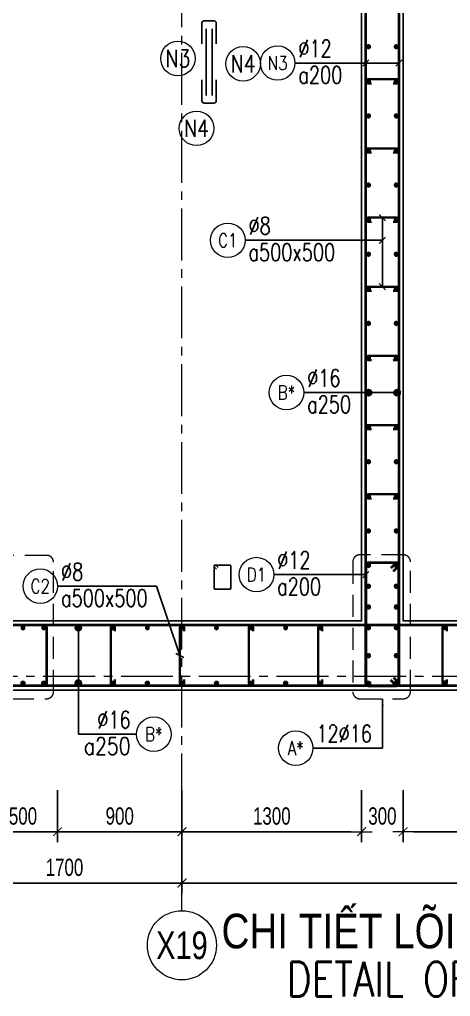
# Model space of a CAD drawing. Header units: millimetres. Extents: x 931337 to 1117500, y 19732 to 157199.
# Drawn here: x 968079 to 971196, y 74327 to 81389 of the extents above; entities that cross this region are included whole.
import ezdxf
from ezdxf.enums import TextEntityAlignment as Align

# ---------------------------------------------------------------- set-up
doc = ezdxf.new("R2010")
doc.units = ezdxf.units.MM
doc.header["$MEASUREMENT"] = 0
for name, pattern in [('HIDDEN', [9.525, 6.35, -3.175]), ('HIDDEN2', [4.7625, 3.175, -1.5875]), ('HT_Dim Grid$0$CENTER2', [1.125, 0.75, -0.125, 0.125, -0.125]), ('HT_Grid$0$CENTER2', [1.125, 0.75, -0.125, 0.125, -0.125])]:
    doc.linetypes.add(name, pattern=pattern)
doc.layers.get('0').update_dxf_attribs({"lineweight": 20})
doc.layers.get('Defpoints').update_dxf_attribs({"color": 151, "lineweight": 9})
doc.layers.add('Hidden', color=9, linetype='HIDDEN')
doc.layers.add('Ligature', color=1, linetype='Continuous')
for name, color, linetype, lineweight in [('HT_Core wall _B3F-B1F$0$NDC_S_WALL', 6, 'Continuous', 25), ('HT_Dim Grid$0$NDC_S_AXIS', 5, 'HT_Dim Grid$0$CENTER2', 13), ('HT_Dim Grid$0$NDC_S_SYMBOL', 1, 'Continuous', 15), ('HT_Dim Grid$0$NDC_S_TEXT SYMBOL', 7, 'Continuous', 20), ('HT_Grid$0$NDC_S_AXIS', 5, 'HT_Grid$0$CENTER2', 13), ('KC-LEADER', 153, 'Continuous', 18), ('KC-THEP', 6, 'Continuous', 40), ('NDC_S_ANNO', 7, 'Continuous', 20), ('NDC_S_DIM', 1, 'Continuous', 15), ('NDC_S_ENG TITLE', 3, 'Continuous', 20), ('NDC_S_HIDDEN', 8, 'HIDDEN2', 13), ('NDC_S_LEADER', 1, 'Continuous', 15), ('NDC_S_REBAR', 4, 'Continuous', 35), ('NDC_S_STIRRUP', 4, 'Continuous', 40), ('NDC_S_TEXT SYMBOL', 7, 'Continuous', 20), ('NDC_S_VN TEXT', 7, 'Continuous', 20), ('NDC_S_VN TITLE', 6, 'Continuous', 35)]:
    doc.layers.add(name, color=color, linetype=linetype, lineweight=lineweight)
doc.styles.add('HT_Dim Grid$0$NDC_ANNO', font='', dxfattribs={"width": 0.8})
doc.styles.add('NDC_ANNO', font='', dxfattribs={"width": 0.8})
doc.styles.add('NDC_ARIAL', font='arial.ttf', dxfattribs={"width": 0.85})
doc.styles.add('NDC_DIM', font='', dxfattribs={"width": 0.75})
doc.styles.add('NDC_EN TXT', font='romans.shx', dxfattribs={"width": 0.8})
doc.styles.add('NDC_VIE TXT', font='arial.ttf', dxfattribs={"width": 0.8})
doc.styles.get('HT_Dim Grid$0$NDC_ANNO').set_extended_font_data('Dotum')
doc.styles.get('NDC_ANNO').set_extended_font_data('Dotum')
doc.styles.get('NDC_DIM').set_extended_font_data('Dotum')
doc.dimstyles.new('NDC_1-50', dxfattribs={"dimscale": 50, "dimtxt": 2.5, "dimasz": 1, "dimexe": 1.5, "dimexo": 0, "dimgap": 0.8, "dimtad": 1, "dimdec": 0, "dimdsep": 46, "dimtxsty": 'NDC_ARIAL', "dimblk": 'DIMMARK', "dimcen": 49999.938995, "dimdle": 1.5, "dimclrd": 1, "dimclre": 1, "dimclrt": 3, "dimadec": 0, "dimazin": 0, "dimtfac": 1, "dimtdec": 0, "dimtix": 1, "dimtmove": 2, "dimatfit": 3, "dimfxl": 1, "dimarcsym": 0})
doc.dimstyles.new('NDC_dim_30', dxfattribs={"dimscale": 30, "dimtxt": 2.5, "dimasz": 1.5, "dimexe": 1.5, "dimexo": 2.5, "dimgap": 1, "dimtad": 1, "dimdec": 0, "dimzin": 0, "dimdsep": 46, "dimtxsty": 'NDC_DIM', "dimblk": 'DIMMARK', "dimcen": 0.09, "dimdle": 1.2, "dimclrd": 1, "dimclre": 1, "dimclrt": 3, "dimadec": 0, "dimazin": 0, "dimtfac": 1, "dimtdec": 0, "dimtix": 1, "dimtofl": 0, "dimtmove": 0, "dimatfit": 3, "dimfxl": 6, "dimfxlon": 1, "dimtolj": 1, "dimtzin": 0, "dimarcsym": 0})
doc.dimstyles.new('NDC_dim_50', dxfattribs={"dimscale": 50, "dimtxt": 2.5, "dimasz": 1.5, "dimexe": 1.5, "dimexo": 2.5, "dimgap": 1, "dimtad": 1, "dimdec": 0, "dimzin": 0, "dimdsep": 46, "dimtxsty": 'NDC_DIM', "dimblk": 'DIMMARK', "dimcen": 0.09, "dimdle": 1.2, "dimclrd": 1, "dimclre": 1, "dimclrt": 3, "dimadec": 0, "dimazin": 0, "dimtfac": 1, "dimtdec": 0, "dimtix": 1, "dimtofl": 0, "dimtmove": 0, "dimatfit": 3, "dimfxl": 6, "dimfxlon": 1, "dimtolj": 1, "dimtzin": 0, "dimarcsym": 0})

# ---------------------------------------------------------------- blocks, each defined once
blk = doc.blocks.new('Drawing name_symbol')
at = {"layer": 'NDC_S_ENG TITLE', "style": 'NDC_EN TXT', "width": 0.8}
blk.add_attdef('SECTDET1', text='', height=5, dxfattribs=at).set_placement((0, 1.01), align=Align.CENTER)
at = {"layer": 'NDC_S_TEXT SYMBOL', "lineweight": 25, "style": 'NDC_ANNO', "width": 0.8}
blk.add_attdef('SSCALE', text='', height=2.5, dxfattribs=at).set_placement((0, -4), align=Align.CENTER)
at = {"layer": 'NDC_S_VN TITLE', "style": 'NDC_VIE TXT', "width": 0.8}
blk.add_attdef('SECTDET2', text='', height=5, dxfattribs=at).set_placement((0, 7.97), align=Align.CENTER)
blk = doc.blocks.new('THEP')
at = {"layer": 'KC-LEADER', "color": 6}
blk.add_circle((0, 0), 14, dxfattribs=at)
at = {"layer": 'KC-THEP'}
for p, q in [((-14, 0), (14, 0)), ((9.9, 9.9), (-9.9, -9.9)), ((-9.9, 9.9), (9.9, -9.9)), ((0, 14), (0, -14))]:
    blk.add_line(p, q, dxfattribs=at)
blk = doc.blocks.new('DIMMARK')
at = {"layer": 'NDC_S_DIM', "color": 1}
blk.add_line((-1.5, 0), (1, 0), dxfattribs=at)
at = {"layer": 'NDC_S_DIM', "color": 2, "const_width": 0.1}
blk.add_lwpolyline([(-0.424, -0.424), (0.424, 0.424)], dxfattribs=at)
blk = doc.blocks.new('*U10')
blk.add_circle((2.5, 0), 2.5)
at = {"layer": 'NDC_S_VN TEXT', "color": 3, "style": 'NDC_EN TXT'}
for tag, width, p in [('DK2', 0.75, (-0.85, 0.85)), ('KC2', 0.8, (-0.85, -2.97))]:
    blk.add_attdef(tag, text='', height=2.5, dxfattribs=dict(at, width=width)).set_placement(p, align=Align.RIGHT)
at = {"layer": 'NDC_S_VN TEXT', "color": 7, "style": 'NDC_EN TXT', "width": 0.8}
blk.add_attdef('SH3', text='', height=2, dxfattribs=at).set_placement((2.5, 0), align=Align.MIDDLE)
blk = doc.blocks.new('*U12')
blk.add_circle((-2.5, 0), 2.5)
at = {"layer": 'NDC_S_VN TEXT', "color": 3, "style": 'NDC_EN TXT', "width": 0.75}
for tag, p in [('DK1', (0.5, 0.85)), ('KC1', (0.5, -2.97))]:
    blk.add_attdef(tag, p, '', height=2.5, dxfattribs=at)
at = {"layer": 'NDC_S_VN TEXT', "color": 7, "style": 'NDC_EN TXT', "width": 0.8}
blk.add_attdef('SH2', text='', height=2, dxfattribs=at).set_placement((-2.5, 0), align=Align.MIDDLE)
blk = doc.blocks.new('*U13')
blk.add_circle((-2.5, 0), 2.5)
at = {"layer": 'NDC_S_VN TEXT', "color": 3, "style": 'NDC_EN TXT', "width": 0.75}
blk.add_attdef('DK1', (0.5, 0.85), '', height=2.5, dxfattribs=at)
at = {"layer": 'NDC_S_VN TEXT', "color": 7, "style": 'NDC_EN TXT', "width": 0.8}
blk.add_attdef('SH2', text='', height=2, dxfattribs=at).set_placement((-2.5, 0), align=Align.MIDDLE)
blk = doc.blocks.new('*U11')
blk.add_circle((-2.5, 0), 2.5)
at = {"layer": 'NDC_S_VN TEXT', "color": 3, "style": 'NDC_EN TXT', "width": 0.75}
for tag, p in [('DK1', (0.5, 0.85)), ('KC1', (0.5, -2.97))]:
    blk.add_attdef(tag, p, '', height=2.5, dxfattribs=at)
at = {"layer": 'NDC_S_VN TEXT', "color": 7, "style": 'NDC_EN TXT', "width": 0.8}
blk.add_attdef('SH2', text='', height=2, dxfattribs=at).set_placement((-2.5, 0), align=Align.MIDDLE)
blk = doc.blocks.new('A$C7BC65A55')
at = {"layer": 'Ligature'}
for p, q in [((-15.2, 372, 0), (-15.2, 38.5, 0)), ((15.2, 372, 0), (15.2, 38.5, 0))]:
    blk.add_line(p, q, dxfattribs=at)
for points in [[(-36.2, 296.5), (-36.2, 400.9, -0.414214), (-24, 413.1), (24, 413.1, -0.414214), (36.2, 400.9), (36.2, 296.5)], [(-36.2, 116.5), (-36.2, 12.2, 0.414214), (-24, 0), (24, 0, 0.414214), (36.2, 12.2), (36.2, 116.5)]]:
    blk.add_lwpolyline(points, format="xyb", dxfattribs=at)
blk = doc.blocks.new('*D670')
at = {"layer": 'Defpoints', "color": 0, "transparency": 16777216}
for p in [(967853.8, 77042.3), (968353.9, 76816.3), (968353.9, 75518)]:
    blk.add_point(p, dxfattribs=at)
at = {"layer": 'NDC_S_DIM', "color": 1, "lineweight": -2, "transparency": 16777216}
for p, q in [((967853.8, 75818), (967853.8, 75443)), ((968353.9, 75818), (968353.9, 75443)), ((967928.8, 75518), (968278.9, 75518))]:
    blk.add_line(p, q, dxfattribs=at)
at = {"layer": 'NDC_S_DIM', "color": 1, "lineweight": -2, "transparency": 16777216, "xscale": 75, "yscale": 75, "zscale": 75, "rotation": 180}
blk.add_blockref('DIMMARK', (967853.8, 75518), dxfattribs=at)
at = {"layer": 'NDC_S_DIM', "color": 1, "lineweight": -2, "transparency": 16777216, "xscale": 75, "yscale": 75, "zscale": 75}
blk.add_blockref('DIMMARK', (968353.9, 75518), dxfattribs=at)
at = {"layer": 'NDC_S_DIM', "color": 3, "transparency": 16777216, "insert": (968103.8, 75630.6), "char_height": 125, "attachment_point": 5, "style": 'NDC_DIM'}
blk.add_mtext('\\A1;500', dxfattribs=at)
blk = doc.blocks.new('*D671')
at = {"layer": 'Defpoints', "color": 0, "transparency": 16777216}
for p in [(970553.8, 77042.3), (970853.8, 77042.3), (970853.8, 75518)]:
    blk.add_point(p, dxfattribs=at)
at = {"layer": 'NDC_S_DIM', "color": 1, "lineweight": -2, "transparency": 16777216}
for p, q in [((970553.8, 75818), (970553.8, 75443)), ((970853.8, 75818), (970853.8, 75443)), ((970478.8, 75518), (970403.8, 75518)), ((970928.8, 75518), (971003.8, 75518))]:
    blk.add_line(p, q, dxfattribs=at)
at = {"layer": 'NDC_S_DIM', "color": 1, "lineweight": -2, "transparency": 16777216, "xscale": 75, "yscale": 75, "zscale": 75}
blk.add_blockref('DIMMARK', (970553.8, 75518), dxfattribs=at)
at = {"layer": 'NDC_S_DIM', "color": 1, "lineweight": -2, "transparency": 16777216, "xscale": 75, "yscale": 75, "zscale": 75, "rotation": 180}
blk.add_blockref('DIMMARK', (970853.8, 75518), dxfattribs=at)
at = {"layer": 'NDC_S_DIM', "color": 3, "transparency": 16777216, "insert": (970703.8, 75630.6), "char_height": 125, "attachment_point": 5, "style": 'NDC_DIM'}
blk.add_mtext('\\A1;300', dxfattribs=at)
blk = doc.blocks.new('*D672')
at = {"layer": 'Defpoints', "color": 0, "transparency": 16777216}
for p in [(970853.8, 77042.3), (973053.3, 76790), (973053.3, 75518)]:
    blk.add_point(p, dxfattribs=at)
at = {"layer": 'NDC_S_DIM', "color": 1, "lineweight": -2, "transparency": 16777216}
for p, q in [((970853.8, 75818), (970853.8, 75443)), ((973053.3, 75818), (973053.3, 75443)), ((970928.8, 75518), (972978.3, 75518))]:
    blk.add_line(p, q, dxfattribs=at)
at = {"layer": 'NDC_S_DIM', "color": 1, "lineweight": -2, "transparency": 16777216, "xscale": 75, "yscale": 75, "zscale": 75, "rotation": 180}
blk.add_blockref('DIMMARK', (970853.8, 75518), dxfattribs=at)
at = {"layer": 'NDC_S_DIM', "color": 1, "lineweight": -2, "transparency": 16777216, "xscale": 75, "yscale": 75, "zscale": 75}
blk.add_blockref('DIMMARK', (973053.3, 75518), dxfattribs=at)
at = {"layer": 'NDC_S_DIM', "color": 3, "transparency": 16777216, "insert": (971953.6, 75630.6), "char_height": 125, "attachment_point": 5, "style": 'NDC_DIM'}
blk.add_mtext('\\A1;2200', dxfattribs=at)
blk = doc.blocks.new('*D675')
at = {"layer": 'Defpoints', "color": 0, "transparency": 16777216}
for p in [(967553.8, 76616), (969253.8, 76374.1), (969253.8, 75147)]:
    blk.add_point(p, dxfattribs=at)
at = {"layer": 'NDC_S_DIM', "color": 1, "lineweight": -2, "transparency": 16777216}
for p, q in [((967553.8, 75447), (967553.8, 75072)), ((969253.8, 75447), (969253.8, 75072)), ((967628.8, 75147), (969178.8, 75147))]:
    blk.add_line(p, q, dxfattribs=at)
at = {"layer": 'NDC_S_DIM', "color": 1, "lineweight": -2, "transparency": 16777216, "xscale": 75, "yscale": 75, "zscale": 75, "rotation": 180}
blk.add_blockref('DIMMARK', (967553.8, 75147), dxfattribs=at)
at = {"layer": 'NDC_S_DIM', "color": 1, "lineweight": -2, "transparency": 16777216, "xscale": 75, "yscale": 75, "zscale": 75}
blk.add_blockref('DIMMARK', (969253.8, 75147), dxfattribs=at)
at = {"layer": 'NDC_S_DIM', "color": 3, "transparency": 16777216, "insert": (968403.8, 75259.6), "char_height": 125, "attachment_point": 5, "style": 'NDC_DIM'}
blk.add_mtext('\\A1;1700', dxfattribs=at)
blk = doc.blocks.new('*U92')
at = {"layer": 'HT_Dim Grid$0$NDC_S_SYMBOL'}
blk.add_line((0, 5), (0, 9), dxfattribs=at)
blk.add_circle((0, 0), 5, dxfattribs=at)
at = {"layer": 'HT_Dim Grid$0$NDC_S_TEXT SYMBOL', "color": 7, "style": 'HT_Dim Grid$0$NDC_ANNO', "width": 0.8}
blk.add_attdef('GRID', text='', height=4, dxfattribs=at).set_placement((0, 0), align=Align.MIDDLE)
blk = doc.blocks.new('*D696')
at = {"layer": 'Defpoints', "color": 0, "ltscale": 200, "transparency": 16777216}
for p in [(968353.9, 76816.3), (969253.8, 76374.1), (969253.8, 75518)]:
    blk.add_point(p, dxfattribs=at)
at = {"layer": 'NDC_S_DIM', "color": 1, "lineweight": -2, "ltscale": 200, "transparency": 16777216}
for p, q in [((968353.9, 75818), (968353.9, 75443)), ((969253.8, 75818), (969253.8, 75443)), ((968428.9, 75518), (969178.8, 75518))]:
    blk.add_line(p, q, dxfattribs=at)
at = {"layer": 'NDC_S_DIM', "color": 1, "lineweight": -2, "ltscale": 200, "transparency": 16777216, "xscale": 75, "yscale": 75, "zscale": 75, "rotation": 180}
blk.add_blockref('DIMMARK', (968353.9, 75518), dxfattribs=at)
at = {"layer": 'NDC_S_DIM', "color": 1, "lineweight": -2, "ltscale": 200, "transparency": 16777216, "xscale": 75, "yscale": 75, "zscale": 75}
blk.add_blockref('DIMMARK', (969253.8, 75518), dxfattribs=at)
at = {"layer": 'NDC_S_DIM', "color": 3, "ltscale": 200, "transparency": 16777216, "insert": (968803.8, 75630.6), "char_height": 125, "attachment_point": 5, "style": 'NDC_DIM'}
blk.add_mtext('\\A1;900', dxfattribs=at)
blk = doc.blocks.new('*D697')
at = {"layer": 'Defpoints', "color": 0, "ltscale": 200, "transparency": 16777216}
for p in [(970553.8, 77042.3), (969253.8, 76374.1), (970553.8, 75518)]:
    blk.add_point(p, dxfattribs=at)
at = {"layer": 'NDC_S_DIM', "color": 1, "lineweight": -2, "ltscale": 200, "transparency": 16777216}
for p, q in [((969253.8, 75818), (969253.8, 75443)), ((970553.8, 75818), (970553.8, 75443)), ((969328.8, 75518), (970478.8, 75518))]:
    blk.add_line(p, q, dxfattribs=at)
at = {"layer": 'NDC_S_DIM', "color": 1, "lineweight": -2, "ltscale": 200, "transparency": 16777216, "xscale": 75, "yscale": 75, "zscale": 75, "rotation": 180}
blk.add_blockref('DIMMARK', (969253.8, 75518), dxfattribs=at)
at = {"layer": 'NDC_S_DIM', "color": 1, "lineweight": -2, "ltscale": 200, "transparency": 16777216, "xscale": 75, "yscale": 75, "zscale": 75}
blk.add_blockref('DIMMARK', (970553.8, 75518), dxfattribs=at)
at = {"layer": 'NDC_S_DIM', "color": 3, "ltscale": 200, "transparency": 16777216, "insert": (969903.8, 75630.6), "char_height": 125, "attachment_point": 5, "style": 'NDC_DIM'}
blk.add_mtext('\\A1;1300', dxfattribs=at)
blk = doc.blocks.new('*D698')
at = {"layer": 'Defpoints', "color": 0, "ltscale": 200, "transparency": 16777216}
for p in [(973853.8, 76758.8), (969253.8, 76374.1), (973853.8, 75147)]:
    blk.add_point(p, dxfattribs=at)
at = {"layer": 'NDC_S_DIM', "color": 1, "lineweight": -2, "ltscale": 200, "transparency": 16777216}
for p, q in [((969253.8, 75447), (969253.8, 75072)), ((973853.8, 75447), (973853.8, 75072)), ((969328.8, 75147), (973778.8, 75147))]:
    blk.add_line(p, q, dxfattribs=at)
at = {"layer": 'NDC_S_DIM', "color": 1, "lineweight": -2, "ltscale": 200, "transparency": 16777216, "xscale": 75, "yscale": 75, "zscale": 75, "rotation": 180}
blk.add_blockref('DIMMARK', (969253.8, 75147), dxfattribs=at)
at = {"layer": 'NDC_S_DIM', "color": 1, "lineweight": -2, "ltscale": 200, "transparency": 16777216, "xscale": 75, "yscale": 75, "zscale": 75}
blk.add_blockref('DIMMARK', (973853.8, 75147), dxfattribs=at)
at = {"layer": 'NDC_S_DIM', "color": 3, "ltscale": 200, "transparency": 16777216, "insert": (971553.8, 75259.6), "char_height": 125, "attachment_point": 5, "style": 'NDC_DIM'}
blk.add_mtext('\\A1;4600', dxfattribs=at)

msp = doc.modelspace()

# ---------------------------------------------------------------- linework, layer by layer
for centre in [(969225.05, 81107.389), (969696.019, 81069.229), (969359.498, 80602.387)]:
    msp.add_circle(centre, 125)
at = {"layer": 'HT_Core wall _B3F-B1F$0$NDC_S_WALL'}
msp.add_lwpolyline([(970153.776, 85242.293), (970153.776, 85742.293), (973853.776, 85742.293), (973853.776, 84592.293), (973553.776, 84592.293), (973553.776, 85242.293), (970853.776, 85242.293), (970853.776, 77042.293), (973553.776, 77042.293), (973553.776, 77692.293), (973853.776, 77692.293), (973853.776, 76542.293), (967553.776, 76542.293), (967553.776, 85742.293), (969353.776, 85742.293), (969353.776, 85242.293), (967853.776, 85242.293), (967853.776, 82742.293), (970553.776, 82742.293), (970553.776, 85242.293), (970153.776, 85242.293)], dxfattribs=at)
msp.add_lwpolyline([(967853.776, 77042.293), (970553.776, 77042.293), (970553.776, 82442.293), (967853.776, 82442.293)], close=True, dxfattribs=at)
at = {"layer": 'HT_Grid$0$NDC_S_AXIS', "ltscale": 500}
for p, q in [((969253.776, 75146.993), (969253.776, 87137.593)), ((965438.232, 76642.293), (975619.731, 76642.293))]:
    msp.add_line(p, q, dxfattribs=at)
at = {"layer": 'Ligature'}
msp.add_lwpolyline([(969504.915, 77415.331), (969488.949, 77431.297, -0.66817864), (969494.723, 77445.235), (969599.351, 77445.235, -0.41421356), (969607.516, 77437.071), (969607.516, 77279.963, -0.41421356), (969599.351, 77271.798), (969494.722, 77271.798, -0.41421356), (969486.558, 77279.963), (969486.558, 77437.071, -0.66817864), (969500.496, 77442.844), (969516.462, 77426.878)], format="xyb", dxfattribs=at)
at = {"layer": 'NDC_S_HIDDEN', "ltscale": 50}
for points in [[(967546.375, 76479.206), (968274.881, 76479.206, 0.41421356), (968324.881, 76529.206), (968324.881, 77465.682, 0.41421356), (968274.881, 77515.682), (967546.375, 77515.682, 0.41421356), (967496.375, 77465.682), (967496.375, 76529.206, 0.41421356)], [(970539.692, 76479.511), (970856.844, 76479.511, 0.41421356), (970906.844, 76529.511), (970906.844, 77468.842, 0.41421356), (970856.844, 77518.842), (970539.692, 77518.842, 0.41421356), (970489.692, 77468.842), (970489.692, 76529.511, 0.41421356)]]:
    msp.add_lwpolyline(points, format="xyb", close=True, dxfattribs=at)
at = {"layer": 'NDC_S_REBAR'}
for points in [[(970625.314, 80927.293), (970600.314, 80927.293, -1), (970600.314, 80957.293), (970807.338, 80957.293, -1), (970807.338, 80927.293), (970782.338, 80927.293)], [(970625.314, 80427.293), (970600.314, 80427.293, -1), (970600.314, 80457.293), (970807.338, 80457.293, -1), (970807.338, 80427.293), (970782.338, 80427.293)], [(970625.314, 79927.293), (970600.314, 79927.293, -1), (970600.314, 79957.293), (970807.338, 79957.293, -1), (970807.338, 79927.293), (970782.338, 79927.293)], [(970625.314, 79427.293), (970600.314, 79427.293, -1), (970600.314, 79457.293), (970807.338, 79457.293, -1), (970807.338, 79427.293), (970782.338, 79427.293)], [(970625.314, 78927.293), (970600.314, 78927.293, -1), (970600.314, 78957.293), (970807.338, 78957.293, -1), (970807.338, 78927.293), (970782.338, 78927.293)], [(970625.314, 78427.293), (970600.314, 78427.293, -1), (970600.314, 78457.293), (970807.338, 78457.293, -1), (970807.338, 78427.293), (970782.338, 78427.293)], [(970625.314, 77927.293), (970600.314, 77927.293, -1), (970600.314, 77957.293), (970807.338, 77957.293, -1), (970807.338, 77927.293), (970782.338, 77927.293)], [(968768.776, 76967.293), (968768.776, 76992.293, 1), (968738.776, 76992.293), (968738.776, 76592.293, 1), (968768.776, 76592.293), (968768.776, 76617.293)], [(969268.776, 76967.293), (969268.776, 76992.293, 1), (969238.776, 76992.293), (969238.776, 76592.293, 1), (969268.776, 76592.293), (969268.776, 76617.293)], [(969768.776, 76967.293), (969768.776, 76992.293, 1), (969738.776, 76992.293), (969738.776, 76592.293, 1), (969768.776, 76592.293), (969768.776, 76617.293)], [(970268.776, 76967.293), (970268.776, 76992.293, 1), (970238.776, 76992.293), (970238.776, 76592.293, 1), (970268.776, 76592.293), (970268.776, 76617.293)], [(971168.776, 76967.293), (971168.776, 76992.293, 1), (971138.776, 76992.293), (971138.776, 76592.293, 1), (971168.776, 76592.293), (971168.776, 76617.293)]]:
    msp.add_lwpolyline(points, format="xyb", dxfattribs=at)
at = {"layer": 'NDC_S_STIRRUP'}
for points in [[(970783.776, 76632.293), (970823.776, 76592.293, -0.41421356), (970803.776, 76572.293), (970603.776, 76572.293, -0.41421356), (970583.776, 76592.293), (970583.776, 85692.293, -0.41421356), (970603.776, 85712.293), (970803.776, 85712.293, -0.41421356), (970823.776, 85692.293), (970823.776, 76592.293, -0.41421356), (970803.776, 76572.293), (970763.776, 76612.293)], [(970783.887, 77402.293), (970823.887, 77442.293, 0.41421356), (970803.887, 77462.293), (970603.887, 77462.293, 0.41421356), (970583.887, 77442.293), (970583.776, 76592.293, 0.41421356), (970603.776, 76572.293), (970803.776, 76572.293, 0.41421356), (970823.776, 76592.293), (970823.887, 77442.293, 0.41421356), (970803.887, 77462.293), (970763.887, 77422.293)], [(967643.776, 76612.293), (967603.776, 76572.293, -0.41421356), (967583.776, 76592.293), (967583.776, 76992.293, -0.41421356), (967603.776, 77012.293), (968253.776, 77012.293, -0.41421356), (968273.776, 76992.293), (968273.776, 76592.293, -0.41421356), (968253.776, 76572.293), (967603.776, 76572.293, -0.41421356), (967583.776, 76592.293), (967623.776, 76632.293)], [(967643.776, 76612.293), (967603.776, 76572.293, -0.41421356), (967583.776, 76592.293), (967583.776, 76992.293, -0.41421356), (967603.776, 77012.293), (973803.776, 77012.293, -0.41421356), (973823.776, 76992.293), (973823.776, 76592.293, -0.41421356), (973803.776, 76572.293), (967603.776, 76572.293, -0.41421356), (967583.776, 76592.293), (967623.776, 76632.293)]]:
    msp.add_lwpolyline(points, format="xyb", dxfattribs=at)

# ---------------------------------------------------------------- block references
at = {"layer": 'Hidden', "xscale": 1.44, "yscale": 1.44, "zscale": 1.44}
msp.add_blockref('A$C7BC65A55', (969450.13, 80785.109, 0.03), dxfattribs=at)
at = {"layer": 'HT_Dim Grid$0$NDC_S_AXIS', "xscale": 50, "yscale": 50, "zscale": 50}
msp.add_blockref('*U92', (969253.776, 74696.993), dxfattribs=at).add_auto_attribs({'GRID': 'X19'})
at = {"layer": 'KC-THEP', "xscale": -1}
for p, rotation in [((970603.776, 81192.293), 350.3314355636191), ((970803.776, 81192.293), 350.3314355636191), ((970603.776, 80942.293), 350.3314355636191), ((970803.776, 80942.293), 350.3314355636191), ((970603.776, 80692.293), 350.3314355636191), ((970803.776, 80692.293), 350.3314355636191), ((970603.776, 80442.293), 350.3314355636191), ((970803.776, 80442.293), 350.3314355636191), ((970603.776, 80192.293), 350.3314355636191), ((970803.776, 80192.293), 350.3314355636191), ((970603.776, 79942.293), 350.3314355636191), ((970803.776, 79942.293), 350.3314355636191), ((970603.776, 79692.293), 350.3314355636191), ((970803.776, 79692.293), 350.3314355636191), ((970603.776, 79442.293), 350.3314355636191), ((970803.776, 79442.293), 350.3314355636191), ((970603.776, 79192.293), 350.3314355636191), ((970803.776, 79192.293), 350.3314355636191), ((970603.776, 78942.293), 350.3314355636191), ((970803.776, 78942.293), 350.3314355636191), ((970603.776, 78692.293), 350.3314355636191), ((970803.776, 78692.293), 350.3314355636191), ((970603.776, 78442.293), 350.3314355636191), ((970803.776, 78442.293), 350.3314355636191), ((970603.776, 78192.293), 350.3314355636191), ((970803.776, 78192.293), 350.3314355636191), ((970603.776, 77942.293), 350.3314355636191), ((970803.776, 77942.293), 350.3314355636191), ((970603.776, 77692.293), 350.3314355636191), ((970803.776, 77692.293), 350.3314355636191), ((970603.776, 77442.293), 350.3314355636191), ((970803.776, 77442.293), 350.3314355636191), ((970603.776, 77292.293), 350.3314355636191), ((970803.776, 77292.293), 350.3314355636191), ((970603.776, 77142.293), 350.3314355636191), ((970803.776, 77142.293), 350.3314355636191), ((968103.776, 76992.293), 350.3314355636191), ((968253.776, 76992.293), 350.3314355636191), ((968503.776, 76992.293), 350.3314355636191), ((968753.776, 76992.293), 350.3314355636191), ((969003.776, 76992.293), 350.3314355636191), ((969253.776, 76992.293), 350.3314355636191), ((969503.776, 76992.293), 350.3314355636191), ((969753.776, 76992.293), 350.3314355636191), ((970003.776, 76992.293), 350.3314355636191), ((970253.776, 76992.293), 350.3314355636191), ((970603.887, 76992.293), 350.3314355636191), ((970803.887, 76992.293), 350.3314355636191), ((970603.887, 76790.56), 350.3314355636191), ((970803.887, 76790.56), 350.3314355636191), ((971153.776, 76592.293), 170.331435563619)]:
    msp.add_blockref('THEP', p, dxfattribs=dict(at, rotation=rotation))
at = {"layer": 'KC-THEP'}
for p, rotation in [((971153.776, 76992.293), 9.66856443638095), ((968103.776, 76592.293), 189.6685644363809), ((968253.776, 76592.293), 189.6685644363809), ((968503.776, 76592.293), 189.6685644363809), ((968753.776, 76592.293), 189.6685644363809), ((969003.776, 76592.293), 189.6685644363809), ((969253.776, 76592.293), 189.6685644363809), ((969503.776, 76592.293), 189.6685644363809), ((969753.776, 76592.293), 189.6685644363809), ((970003.776, 76592.293), 189.6685644363809), ((970253.776, 76592.293), 189.6685644363809), ((970603.887, 76592.293), 189.6685644363809), ((970803.887, 76592.293), 189.6685644363809)]:
    msp.add_blockref('THEP', p, dxfattribs=dict(at, rotation=rotation))
at = {"layer": 'NDC_S_ANNO'}
ref = msp.add_blockref('Drawing name_symbol', (972116.635, 74276.438), dxfattribs=dict(at, xscale=50, yscale=50, zscale=50))
ref.add_attrib('SECTDET1', 'DETAIL OF CORE WALL HT-CW2', dxfattribs={"layer": 'NDC_S_ENG TITLE', "height": 250, "style": 'NDC_EN TXT', "width": 0.8}).set_placement((972116.635, 74327.002), align=Align.CENTER)
ref.add_attrib('SECTDET2', 'CHI TIẾT LÕI VÁCH HT-CW2 TẦNG B3F', dxfattribs={"layer": 'NDC_S_VN TITLE', "height": 250, "style": 'NDC_VIE TXT', "width": 0.8}).set_placement((972116.635, 74674.971), align=Align.CENTER)
at = {"layer": 'NDC_S_VN TEXT', "xscale": 50, "yscale": 50, "zscale": 50}
for name, p, values in [('*U11', (970070.962, 81074.398), {'SH2': 'N3', 'DK1': '%%C12', 'KC1': 'a200'}), ('*U12', (969710.513, 79792.931), {'SH2': 'C1', 'DK1': '%%c8', 'KC1': 'a500x500'}), ('*U11', (970134.829, 78692.293), {'SH2': 'B*', 'DK1': '%%C16', 'KC1': 'a250'}), ('*U11', (969917.839, 77376.332), {'SH2': 'D1', 'DK1': '%%C12', 'KC1': 'a200'}), ('*U12', (968353.939, 77292.353), {'SH2': 'C2', 'DK1': '%%c8', 'KC1': 'a500x500'}), ('*U10', (968924.857, 76222.581), {'SH3': 'B*', 'DK2': '%%C16', 'KC2': 'a250'}), ('*U13', (970201.71, 76122.28), {'SH2': 'A*', 'DK1': '12%%C16'})]:
    msp.add_blockref(name, p, dxfattribs=at).add_auto_attribs(values)

# ---------------------------------------------------------------- texts
at = {"layer": 'NDC_S_VN TEXT', "color": 7, "style": 'NDC_EN TXT', "width": 0.8}
for tag, p in [('N3', (969225.05, 81107.389)), ('N4', (969696.019, 81069.229)), ('N4', (969359.498, 80602.387))]:
    msp.add_attdef(tag, text='3', height=125, dxfattribs=at).set_placement(p, align=Align.MIDDLE)

# ---------------------------------------------------------------- dimensions: what is measured, and where the dimension line sits
at = {"layer": 'NDC_S_DIM'}
for base, p1, p2, picture, middle in [((968353.881, 75518.02), (967853.776, 77042.293), (968353.881, 76816.3), '*D670', (968103.829, 75630.605)), ((970853.776, 75518.02), (970553.776, 77042.293), (970853.776, 77042.293), '*D671', (970703.776, 75630.605)), ((973053.337, 75518.02), (970853.776, 77042.293), (973053.337, 76789.954), '*D672', (971953.556, 75630.605))]:
    dim = msp.add_linear_dim(base=base, p1=p1, p2=p2, dimstyle='NDC_dim_50', override={"dimtmove": 1}, dxfattribs=at)
    dim.commit()
    dim.dimension.update_dxf_attribs({"geometry": picture, "text_midpoint": middle})
at = {"layer": 'NDC_S_DIM', "ltscale": 200}
for base, p1, p2, picture, middle in [((970553.776, 75518.02), (969253.776, 76374.118), (970553.776, 77042.293), '*D697', (969903.776, 75630.605)), ((969253.776, 75518.02), (968353.881, 76816.3), (969253.776, 76374.118), '*D696', (968803.829, 75630.605)), ((973853.776, 75146.993), (969253.776, 76374.118), (973853.776, 76758.821), '*D698', (971553.776, 75259.578))]:
    dim = msp.add_linear_dim(base=base, p1=p1, p2=p2, dimstyle='NDC_dim_50', override={"dimtmove": 1}, dxfattribs=at)
    dim.commit()
    dim.dimension.update_dxf_attribs({"geometry": picture, "text_midpoint": middle})
at = {"layer": 'NDC_S_DIM'}
dim = msp.add_linear_dim(base=(969253.776, 75146.993), p1=(967553.776, 76616.039), p2=(969253.776, 76374.118), dimstyle='NDC_dim_50', dxfattribs=at)
dim.commit()
dim.dimension.update_dxf_attribs({"geometry": '*D675', "text_midpoint": (968403.776, 75259.578)})

# ---------------------------------------------------------------- leaders
at = {"layer": 'NDC_S_LEADER'}
for points, override in [([(970823.776, 81074.217), (970070.962, 81074.217)], {"dimtad": 0, "dimldrblk": 'Oblique'}), ([(970583.776, 81074.217), (970070.962, 81074.217)], {"dimtad": 0, "dimldrblk": 'Oblique'}), ([(970703.826, 79957.293), (970703.826, 79457.293)], {"dimtad": 0, "dimldrblk": 'Oblique'}), ([(970703.826, 79457.293), (970703.826, 79957.293)], {"dimtad": 0, "dimldrblk": 'Oblique'}), ([(970703.826, 79792.93), (969710.513, 79792.93)], {"dimtad": 0, "dimldrblk": 'Oblique'}), ([(970810.8, 78692.293), (970134.829, 78692.293)], {"dimtad": 0, "dimldrblk": 'Origin'}), ([(970603.776, 78692.293), (970134.829, 78692.293)], {"dimtad": 0, "dimldrblk": 'Origin'}), ([(970583.776, 77376.332), (969915.764, 77376.332)], {"dimtad": 0, "dimldrblk": 'Oblique'}), ([(969238.776, 76792.293), (969069.258, 77292.352), (968353.939, 77292.352)], {"dimtad": 0, "dimldrblk": 'Oblique'}), ([(968504.246, 76992.293), (968504.246, 76222.4), (968924.857, 76222.4)], {"dimgap": 1, "dimtad": 0, "dimldrblk": 'Origin'}), ([(968504.246, 76592.293), (968504.246, 76222.4), (968924.857, 76222.4)], {"dimgap": 1, "dimtad": 0, "dimldrblk": 'Origin'})]:
    msp.add_leader(points, dimstyle='NDC_dim_30', override=override, dxfattribs=at)
msp.add_leader([(970705.143, 76479.185), (970705.143, 76122.28), (970201.71, 76122.28)], dimstyle='NDC_1-50', dxfattribs=at)

doc.saveas('drawing.dxf')
